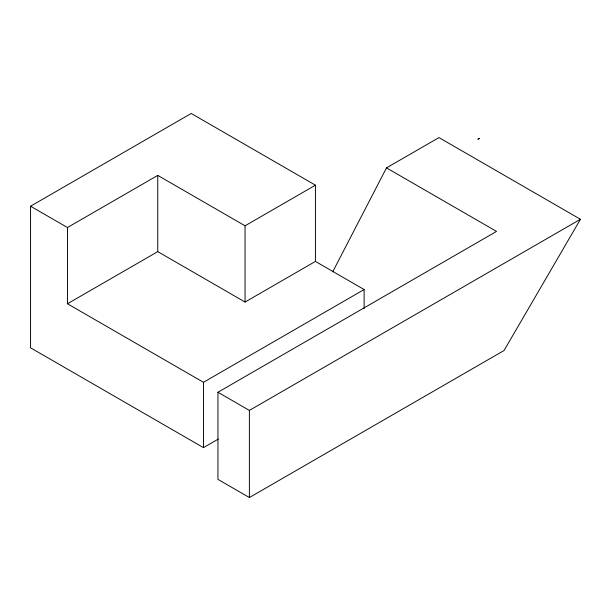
<?xml version="1.0" encoding="UTF-8"?>
<svg xmlns="http://www.w3.org/2000/svg" width="611" height="611" viewBox="0 0 611 611"><rect width="100%" height="100%" fill="white"/><g stroke="black" fill="none" stroke-linecap="round" stroke-linejoin="round"><path stroke-width="0.92" d="M332.705 271.842L386.496 167.88L438.973 137.59L580.45 219.273L504.052 350.508L249.387 497.537L217.944 479.383L217.944 392.254L496.537 231.416L386.496 167.88M218.303 439.08L203.471 447.642L30.55 347.804L30.55 206.22L191.205 113.463L315.429 185.179L315.429 261.416L245.064 302.04L157.753 251.633L67.462 303.766L67.462 227.529L157.753 175.395L245.064 225.803L315.429 185.179M67.462 303.766L203.471 382.295L364.125 289.538L364.125 308.479M217.944 392.254L249.387 410.409L580.45 219.273M315.429 261.416L364.125 289.538M30.55 206.22L67.462 227.529M249.387 410.409L249.387 497.537M245.064 225.803L245.064 302.04M203.471 382.295L203.471 447.642M157.753 175.395L157.753 251.633M479.398 138.445L477.985 139.132L479.398 138.445"/></g></svg>
